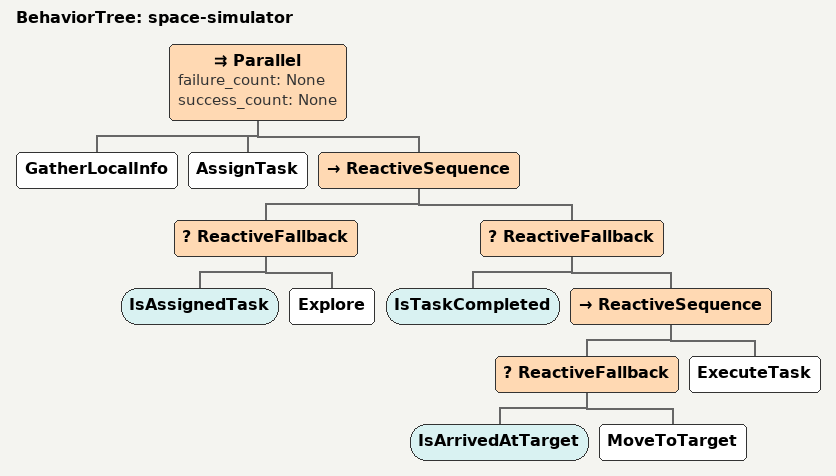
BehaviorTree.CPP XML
<?xml version="1.0" encoding="UTF-8"?>
<root BTCPP_format="4">
  <BehaviorTree ID="space-simulator">
    <Parallel failure_count="None"
              success_count="None">
      <GatherLocalInfo/>
      <AssignTask/>
      <ReactiveSequence>
        <ReactiveFallback>
          <IsAssignedTask/>
          <Explore/>
        </ReactiveFallback>
        <ReactiveFallback>
          <IsTaskCompleted/>
          <ReactiveSequence>
            <ReactiveFallback>
              <IsArrivedAtTarget/>
              <MoveToTarget/>
            </ReactiveFallback>
            <ExecuteTask/>
          </ReactiveSequence>
        </ReactiveFallback>
      </ReactiveSequence>
    </Parallel>
  </BehaviorTree>

</root>
